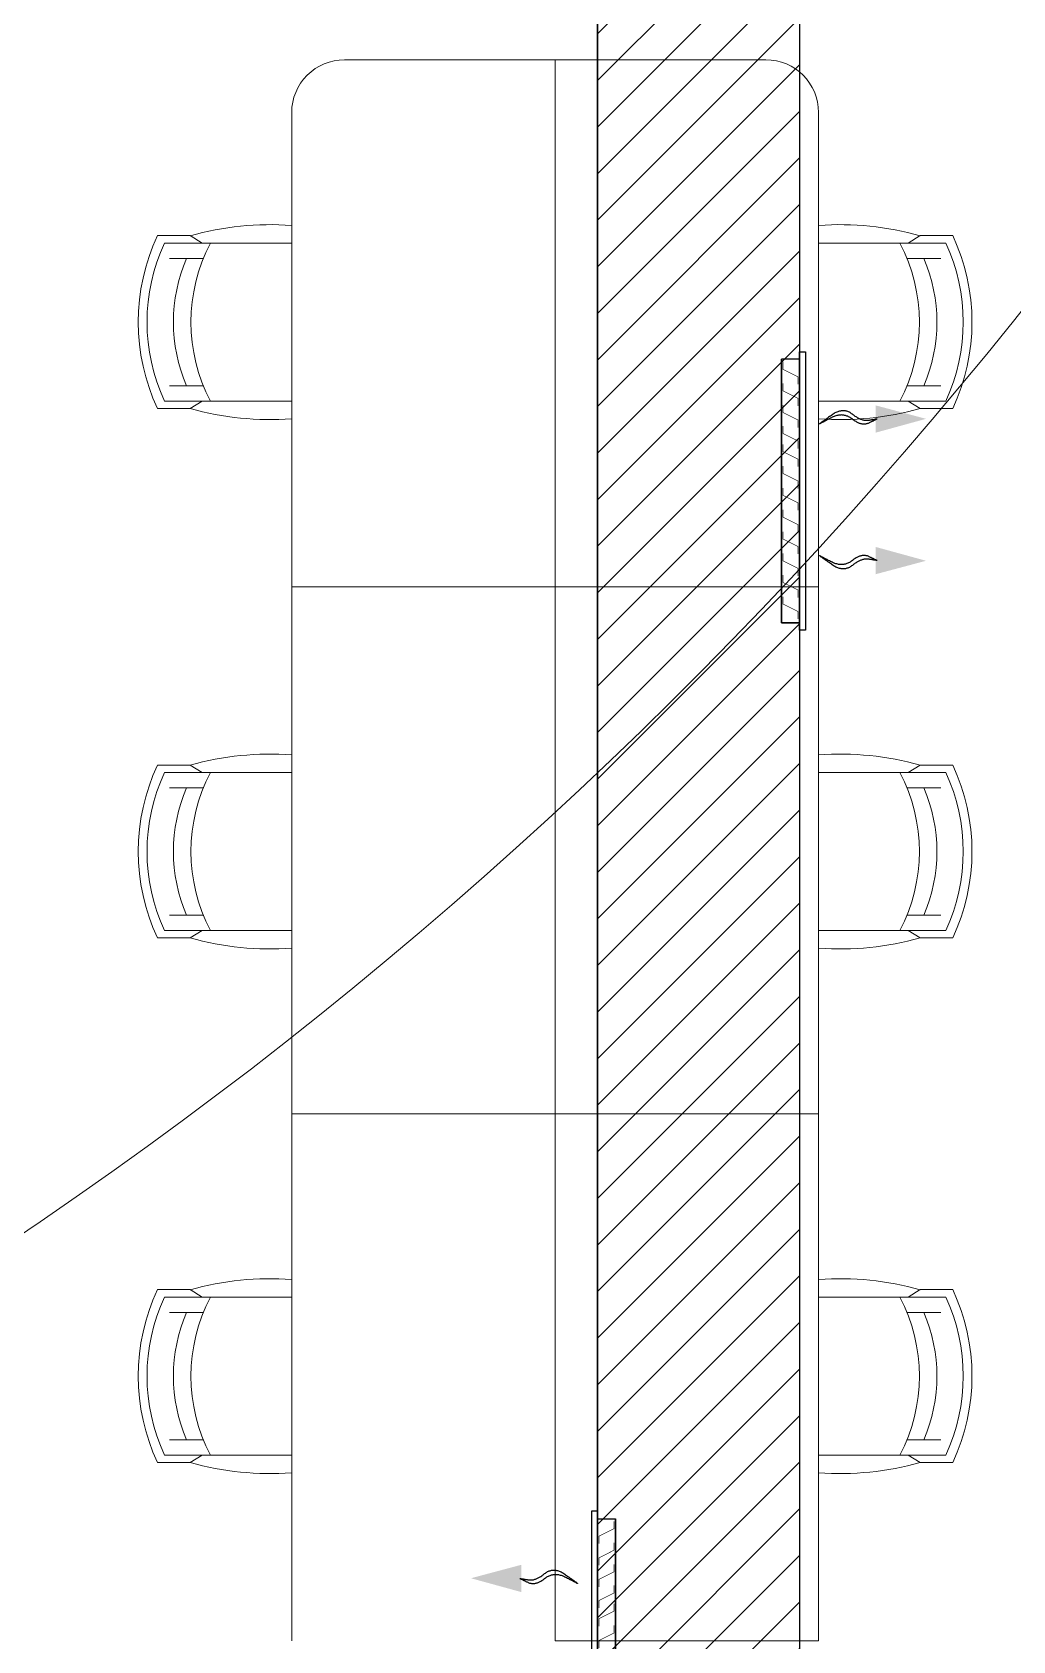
# Model space of a CAD drawing. Header units: millimetres. Extents: x -81374 to 485233, y -39075 to 157313.
# Drawn here: x 34445 to 37237, y -34958 to -30379 of the extents above; entities that cross this region are included whole.
import ezdxf
from ezdxf.enums import TextEntityAlignment as Align

# ---------------------------------------------------------------- set-up
doc = ezdxf.new("R2010")
doc.units = ezdxf.units.MM
doc.layers.add('G-IMPT', color=8, linetype='Continuous', lineweight=5)
doc.layers.add('M HVAC GRILLE', color=6, linetype='Continuous', lineweight=13)
for name, color, linetype in [('M-HVAC ELLIPTICAL DUCT', 6, 'Continuous'), ('M-HVAC-GRIL', 6, 'Continuous'), ('M-HVAC-INSULATION', 8, 'Continuous'), ('M-HVAC-SUPP', 4, 'Continuous')]:
    doc.layers.add(name, color=color, linetype=linetype)
doc.styles.get("Standard").update_dxf_attribs({"font": 'arial.ttf'})

# ---------------------------------------------------------------- blocks, each defined once
blk = doc.blocks.new('floor plan 1')
at = {"layer": 'G-IMPT', "color": 8, "ltscale": 500}
for p, q in [((21487, -5617.8), (21487, -4117.8)), ((21487, -4117.8), (22237, -4117.8)), ((22237, -4117.8), (22237, -5617.8)), ((22237, -4117.8), (22237, -5617.8)), ((22987, -5617.8), (22987, -4117.8)), ((21198, -4625.3), (21104.9, -4625.3)), ((21255.9, -4646.4), (21125.2, -4646.4)), ((21232.3, -4646.4), (21198, -4625.3)), ((21234, -4646.4), (21232.3, -4646.4)), ((21255.9, -4646.4), (21487, -4646.4)), ((23218.1, -4646.4), (22987, -4646.4)), ((23218.1, -4646.4), (23348.9, -4646.4)), ((23240.1, -4646.4), (23241.8, -4646.4)), ((23241.8, -4646.4), (23276, -4625.3)), ((23276, -4625.3), (23369.1, -4625.3)), ((21104.9, -5117.3), (21198, -5117.3)), ((21125.2, -5096.1), (21255.9, -5096.1)), ((21232.3, -5096.1), (21198, -5117.3)), ((21234, -5096.1), (21232.3, -5096.1)), ((21487, -5096.1), (21255.9, -5096.1)), ((22987, -5096.1), (23218.1, -5096.1)), ((23348.9, -5096.1), (23218.1, -5096.1)), ((23240.1, -5096.1), (23241.8, -5096.1)), ((23241.8, -5096.1), (23276, -5117.3)), ((23369.1, -5117.3), (23276, -5117.3)), ((22237, -5617.8), (21487, -5617.8)), ((21487, -5617.8), (21487, -7117.8)), ((22237, -5617.8), (21487, -5617.8)), ((22237, -5617.8), (22987, -5617.8)), ((22237, -7117.8), (22237, -5617.8)), ((22237, -5617.8), (22987, -5617.8)), ((22237, -7117.8), (22237, -5617.8)), ((22987, -5617.8), (22987, -7117.8)), ((21104.9, -6118.3), (21198, -6118.3)), ((21232.3, -6139.4), (21198, -6118.3)), ((23241.8, -6139.4), (23276, -6118.3)), ((23369.1, -6118.3), (23276, -6118.3)), ((21125.2, -6139.4), (21255.9, -6139.4)), ((21234, -6139.4), (21232.3, -6139.4)), ((21487, -6139.4), (21255.9, -6139.4)), ((22987, -6139.4), (23218.1, -6139.4)), ((23348.9, -6139.4), (23218.1, -6139.4)), ((23240.1, -6139.4), (23241.8, -6139.4)), ((21255.9, -6589.1), (21125.2, -6589.1)), ((21232.3, -6589.1), (21198, -6610.3)), ((21234, -6589.1), (21232.3, -6589.1)), ((21255.9, -6589.1), (21487, -6589.1)), ((23218.1, -6589.1), (22987, -6589.1)), ((23218.1, -6589.1), (23348.9, -6589.1)), ((23240.1, -6589.1), (23241.8, -6589.1)), ((23241.8, -6589.1), (23276, -6610.3)), ((21198, -6610.3), (21104.9, -6610.3)), ((23276, -6610.3), (23369.1, -6610.3)), ((21487, -7117.8), (22237, -7117.8)), ((21487, -8467.8), (21487, -7117.8)), ((21487, -7117.8), (22237, -7117.8)), ((22987, -7117.8), (22237, -7117.8)), ((22237, -7117.8), (22237, -8617.8)), ((22987, -7117.8), (22237, -7117.8)), ((22237, -7117.8), (22237, -8617.8)), ((22987, -8467.8), (22987, -7117.8)), ((21198, -7625.3), (21104.9, -7625.3)), ((21232.3, -7646.4), (21198, -7625.3)), ((23241.8, -7646.4), (23276, -7625.3)), ((23276, -7625.3), (23369.1, -7625.3)), ((21255.9, -7646.4), (21125.2, -7646.4)), ((21234, -7646.4), (21232.3, -7646.4)), ((21255.9, -7646.4), (21487, -7646.4)), ((23218.1, -7646.4), (22987, -7646.4)), ((23218.1, -7646.4), (23348.9, -7646.4)), ((23240.1, -7646.4), (23241.8, -7646.4)), ((21125.2, -8096.1), (21255.9, -8096.1)), ((21232.3, -8096.1), (21198, -8117.3)), ((21234, -8096.1), (21232.3, -8096.1)), ((21487, -8096.1), (21255.9, -8096.1)), ((22987, -8096.1), (23218.1, -8096.1)), ((23348.9, -8096.1), (23218.1, -8096.1)), ((23240.1, -8096.1), (23241.8, -8096.1)), ((23241.8, -8096.1), (23276, -8117.3)), ((21104.9, -8117.3), (21198, -8117.3)), ((23369.1, -8117.3), (23276, -8117.3)), ((22237, -8617.8), (21637, -8617.8)), ((22237, -8617.8), (22837, -8617.8))]:
    blk.add_line(p, q, dxfattribs=at)
at = {"layer": 'G-IMPT', "color": 8, "ltscale": 500, "extrusion": (0, 0, -1)}
for p, q in [((21139.1, -4690.2), (21235.5, -4690.2)), ((23335, -4690.2), (23238.5, -4690.2)), ((21139.1, -5052.3), (21235.5, -5052.3)), ((23335, -5052.3), (23238.5, -5052.3)), ((21139.1, -6183.2), (21235.5, -6183.2)), ((23335, -6183.2), (23238.5, -6183.2)), ((21139.1, -6545.3), (21235.5, -6545.3)), ((23335, -6545.3), (23238.5, -6545.3)), ((21139.1, -7690.2), (21235.5, -7690.2)), ((23335, -7690.2), (23238.5, -7690.2)), ((21139.1, -8052.3), (21235.5, -8052.3)), ((23335, -8052.3), (23238.5, -8052.3))]:
    blk.add_line(p, q, dxfattribs=at)
at = {"layer": 'G-IMPT', "color": 8, "ltscale": 500}
for centre, radius, start, end in [((30901.2, -15868.2), 12777.8, 49.90697, 259.60318), ((21637, -8467.8), 150, 180, 270), ((22837, -8467.8), 150, 270, 0)]:
    blk.add_arc(centre, radius, start, end, dxfattribs=at)
at = {"layer": 'G-IMPT', "color": 8, "ltscale": 500, "extrusion": (0, 0, -1)}
for centre, major_axis, start_param, end_param in [((21425.4, -5432.4), (838.5, 0), 4.437818, 4.785935), ((21631.1, -4871.3), (580.8, 0), 2.704257, 3.578932), ((21606.1, -4871.3), (-530.9, 0), -0.437348, 0.437328), ((21681, -4871.3), (480.9, 0), 2.65511, 3.628104), ((21606.1, -4871.3), (-455.9, 0), -0.408385, 0.408365), ((21425.4, -4310.1), (838.5, 0), 1.49727, 1.845387), ((23048.6, -6925.4), (-838.5, 0), 1.49727, 1.845387), ((22843, -6364.3), (-580.8, 0), 2.704257, 3.578932), ((22793, -6364.3), (-480.9, 0), 2.65511, 3.628104), ((22868, -6364.3), (530.9, 0), -0.437348, 0.437328), ((22868, -6364.3), (455.9, 0), -0.408385, 0.408365), ((23048.6, -5803.1), (-838.5, 0), 4.437818, 4.785935), ((21425.4, -8432.4), (838.5, 0), 4.437818, 4.785935), ((21631.1, -7871.3), (580.8, 0), 2.704257, 3.578932), ((21606.1, -7871.3), (-530.9, 0), -0.437348, 0.437328), ((21606.1, -7871.3), (-455.9, 0), -0.408385, 0.408365), ((21681, -7871.3), (480.9, 0), 2.65511, 3.628104), ((21425.4, -7310.1), (838.5, 0), 1.49727, 1.845387)]:
    blk.add_ellipse(centre, major_axis=major_axis, ratio=1, start_param=start_param, end_param=end_param, dxfattribs=at)
at = {"layer": 'G-IMPT', "color": 8, "ltscale": 500}
for centre, major_axis, start_param, end_param in [((23048.6, -5432.4), (-838.5, 0), 4.437818, 4.785935), ((22793, -4871.3), (-480.9, 0), 2.65511, 3.628104), ((22868, -4871.3), (530.9, 0), -0.437348, 0.437328), ((22843, -4871.3), (-580.8, 0), 2.704257, 3.578932), ((22868, -4871.3), (455.9, 0), -0.408385, 0.408365), ((23048.6, -4310.1), (-838.5, 0), 1.49727, 1.845387), ((21425.4, -6925.4), (838.5, 0), 1.49727, 1.845387), ((21631.1, -6364.3), (580.8, 0), 2.704257, 3.578932), ((21606.1, -6364.3), (-530.9, 0), -0.437348, 0.437328), ((21681, -6364.3), (480.9, 0), 2.65511, 3.628104), ((21606.1, -6364.3), (-455.9, 0), -0.408385, 0.408365), ((21425.4, -5803.1), (838.5, 0), 4.437818, 4.785935), ((23048.6, -8432.4), (-838.5, 0), 4.437818, 4.785935), ((22843, -7871.3), (-580.8, 0), 2.704257, 3.578932), ((22793, -7871.3), (-480.9, 0), 2.65511, 3.628104), ((22868, -7871.3), (455.9, 0), -0.408385, 0.408365), ((22868, -7871.3), (530.9, 0), -0.437348, 0.437328), ((23048.6, -7310.1), (-838.5, 0), 1.49727, 1.845387)]:
    blk.add_ellipse(centre, major_axis=major_axis, ratio=1, start_param=start_param, end_param=end_param, dxfattribs=at)
for rotation, p in [(359.9992, (39680.6, -4989.6, 0)), (359.9992, (35886.7, -10139.3, 0)), (270.0008, (28873.3, -20643.5, 0)), (359.9992, (11975.3, -26935.4, 0)), (359.9992, (15267.6, -26935.4, 0)), (359.9992, (26686.3, -26987.7, 0)), (270.0008, (15861.1, -28615, 0)), (89.9992, (23697.8, -33300.6, 0)), (89.9992, (23597.9, -35337.7, 0)), (89.9992, (23597.9, -37388.3, 0)), (359.9992, (13750.4, -37781.5, 0)), (89.9992, (23697.8, -40746.8, 0)), (89.9992, (23597.8, -44302.5, 0)), (89.9992, (23597.8, -46399.1, 0)), (89.9992, (23697.8, -48339.8, 0)), (89.9992, (23697.8, -54280, 0)), (359.9992, (27418.1, -55702.4, 0)), (89.9992, (9671.9, -65856.5, 0)), (359.9992, (4684.1, -67403.4, 0)), (359.9992, (8737.2, -67403.4, 0))]:
    blk.add_attdef('PARTITIONTYPE', text='', height=200, rotation=rotation, dxfattribs=at).set_placement(p, align=Align.MIDDLE_CENTER)
blk = doc.blocks.new('RAAAA')
at = {"linetype": 'Continuous', "ltscale": 1000}
for points in [[(363, 0, 0), (363, 0, 0), (364, 0, 0), (364, 0, 0), (365, 0, 0), (366, 0, 0), (367, -1, 0), (368, -1, 0), (369, -1, 0), (371, -1, 0), (373, -2, 0), (374, -2, 0), (377, -2, 0), (379, -3, 0), (381, -3, 0), (384, -4, 0), (387, -4, 0), (390, -5, 0), (393, -5, 0), (397, -6, 0), (400, -6, 0), (404, -7, 0), (408, -8, 0), (412, -8, 0), (416, -9, 0), (421, -10, 0), (421, -10, 0), (425, -11, 0), (430, -11, 0), (435, -11, 0), (439, -11, 0), (444, -11, 0), (449, -11, 0), (454, -10, 0), (459, -10, 0), (464, -9, 0), (468, -7, 0), (473, -6, 0), (478, -4, 0), (483, -2, 0), (488, 0, 0), (494, 2, 0), (499, 4, 0), (504, 7, 0), (509, 10, 0), (514, 13, 0), (519, 16, 0), (525, 20, 0), (530, 24, 0), (535, 28, 0), (541, 32, 0), (546, 36, 0), (546, 36, 0), (552, 40, 0), (557, 44, 0), (563, 48, 0), (568, 51, 0), (574, 54, 0), (580, 56, 0), (586, 58, 0), (592, 60, 0), (598, 61, 0), (604, 62, 0), (610, 62, 0), (616, 62, 0), (622, 62, 0), (628, 61, 0), (635, 60, 0), (641, 59, 0), (648, 57, 0), (654, 55, 0), (661, 52, 0), (668, 49, 0), (675, 46, 0), (681, 42, 0), (688, 38, 0), (695, 33, 0), (702, 28, 0), (702, 28, 0), (709, 23, 0), (716, 19, 0), (722, 14, 0), (728, 10, 0), (734, 5, 0), (740, 1, 0), (745, -2, 0), (750, -6, 0), (755, -9, 0), (759, -13, 0), (763, -15, 0), (767, -18, 0), (771, -21, 0), (774, -23, 0), (777, -25, 0), (779, -27, 0), (782, -29, 0), (784, -31, 0), (786, -32, 0), (787, -33, 0), (789, -34, 0), (790, -35, 0), (790, -35, 0), (791, -35, 0), (791, -36, 0)], [(363, 0, 0), (363, 0, 0), (364, 0, 0), (364, 0, 0), (365, -1, 0), (366, -1, 0), (367, -2, 0), (368, -2, 0), (369, -3, 0), (371, -4, 0), (373, -5, 0), (374, -5, 0), (377, -6, 0), (379, -8, 0), (381, -9, 0), (384, -10, 0), (387, -12, 0), (390, -13, 0), (393, -15, 0), (397, -16, 0), (400, -18, 0), (404, -20, 0), (408, -22, 0), (412, -24, 0), (416, -26, 0), (421, -28, 0), (421, -28, 0), (425, -30, 0), (430, -32, 0), (435, -34, 0), (439, -35, 0), (444, -36, 0), (449, -37, 0), (454, -37, 0), (459, -38, 0), (464, -38, 0), (468, -37, 0), (473, -37, 0), (478, -36, 0), (483, -35, 0), (488, -33, 0), (494, -32, 0), (499, -30, 0), (504, -28, 0), (509, -25, 0), (514, -22, 0), (519, -19, 0), (525, -16, 0), (530, -13, 0), (535, -9, 0), (541, -5, 0), (546, 0, 0), (546, 0, 0), (552, 4, 0), (557, 8, 0), (563, 12, 0), (568, 15, 0), (574, 18, 0), (580, 21, 0), (586, 23, 0), (592, 25, 0), (598, 27, 0), (604, 28, 0), (610, 29, 0), (616, 30, 0), (622, 30, 0), (628, 31, 0), (635, 30, 0), (641, 30, 0), (648, 29, 0), (654, 28, 0), (661, 26, 0), (668, 24, 0), (675, 22, 0), (681, 20, 0), (688, 17, 0), (695, 14, 0), (702, 10, 0), (702, 10, 0), (709, 7, 0), (716, 3, 0), (722, 0, 0), (728, -3, 0), (734, -6, 0), (740, -9, 0), (745, -12, 0), (750, -14, 0), (755, -17, 0), (759, -19, 0), (763, -21, 0), (767, -23, 0), (771, -25, 0), (774, -27, 0), (777, -28, 0), (779, -30, 0), (782, -31, 0), (784, -32, 0), (786, -33, 0), (787, -34, 0), (789, -34, 0), (790, -35, 0), (790, -35, 0), (791, -35, 0), (791, -36, 0)]]:
    blk.add_polyline3d(points, dxfattribs=at)
blk.add_solid([(373, 101), (0, 0), (373, -101)], dxfattribs=at)
blk = doc.blocks.new('zw$77DE')
at = {"layer": 'M-HVAC-GRIL', "linetype": 'ByBlock'}
blk.add_lwpolyline([(0, 750), (0, 771.4), (-17.1, 771.4), (-17.1, -21.4), (0, -21.4), (0, 0), (0, 750), (51.4, 750), (51.4, 0), (0, 0), (51.4, 0), (51.4, 750), (51.4, 750)], dxfattribs=at)
at = {"layer": 'M-HVAC-GRIL', "lineweight": 0, "const_width": 1.71}
for points in [[(3.9, 678.6), (3.9, 700.1), (46.7, 721.5), (46.7, 742.9)], [(3.9, 617.2), (3.9, 638.6), (46.7, 660.1), (46.7, 681.5)], [(3.9, 555.8), (3.9, 577.2), (46.7, 598.6), (46.7, 620.1)], [(3.9, 495.6), (3.9, 517.1), (46.7, 538.5), (46.7, 559.9)], [(3.9, 444), (3.9, 465.4), (46.7, 486.8), (46.7, 508.3)], [(3.9, 381.8), (3.9, 403.2), (46.7, 424.7), (46.7, 446.1)], [(3.9, 319.7), (3.9, 341.1), (46.7, 362.5), (46.7, 384)], [(3.9, 257.5), (3.9, 279), (46.7, 300.4), (46.7, 321.8)], [(3.9, 195.4), (3.9, 216.8), (46.7, 238.2), (46.7, 259.7)], [(3.9, 133.2), (3.9, 154.7), (46.7, 176.1), (46.7, 197.5)], [(3.9, 71.8), (3.9, 93.2), (46.7, 114.7), (46.7, 136.1)], [(3.9, 10.4), (3.9, 31.8), (46.7, 53.2), (46.7, 74.7)]]:
    blk.add_lwpolyline(points, dxfattribs=at)
at = {"layer": 'M-HVAC-SUPP'}
for p, xscale, yscale, zscale, rotation in [((-360.3, 580.5), 0.3839999997941416, 0.3839999997941416, 0.3839999997941416, 359.7971218112731), ((-360.3, 176.5), -0.3839999997941415, 0.3839999997941436, 0.3839999997941436, 180.2028781887378)]:
    blk.add_blockref('RAAAA', p, dxfattribs=dict(at, xscale=xscale, yscale=yscale, zscale=zscale, rotation=rotation))
blk = doc.blocks.new('jyfhg')
at = {"layer": 'M HVAC GRILLE', "color": 7}
blk.add_blockref('zw$77DE', (-100, -700), dxfattribs=at)

msp = doc.modelspace()

# ---------------------------------------------------------------- hatches: boundary and pattern name
at = {"layer": 'M-HVAC-INSULATION'}
h = msp.add_hatch(dxfattribs=at)
h.set_pattern_fill('ANSI31', color=26, scale=750, angle=360, style=0)
h.set_pattern_definition([(45, (496839.4, -83091.07), (-66.29126, 66.29126), [])])
h.paths.add_polyline_path([(36054.4, -25311.3), (36629.4, -25311.3), (36629.4, -37887.9), (36054.4, -37887.9)])

# ---------------------------------------------------------------- linework, layer by layer
at = {"layer": 'M-HVAC ELLIPTICAL DUCT', "linetype": 'Continuous'}
for p, q in [((36054.4, -25311.3), (36054.4, -37887.9)), ((36629.4, -25311.3), (36629.4, -37887.9))]:
    msp.add_line(p, q, dxfattribs=at)
msp.add_lwpolyline([(36054.4, -25311.3), (36629.4, -25311.3), (36629.4, -37887.9), (36054.4, -37887.9)], close=True, dxfattribs=at)

# ---------------------------------------------------------------- block references
at = {"linetype": 'Continuous', "rotation": 180}
msp.add_blockref('floor plan 1', (58170.8, -39075.4), dxfattribs=at)
at = {"layer": 'M HVAC GRILLE', "color": 0, "xscale": -1}
msp.add_blockref('jyfhg', (36529.4, -31360), dxfattribs=at)
at = {"layer": 'M HVAC GRILLE', "color": 0, "rotation": 359.9999999999946}
msp.add_blockref('jyfhg', (36154.4, -34660), dxfattribs=at)

doc.saveas('drawing.dxf')
